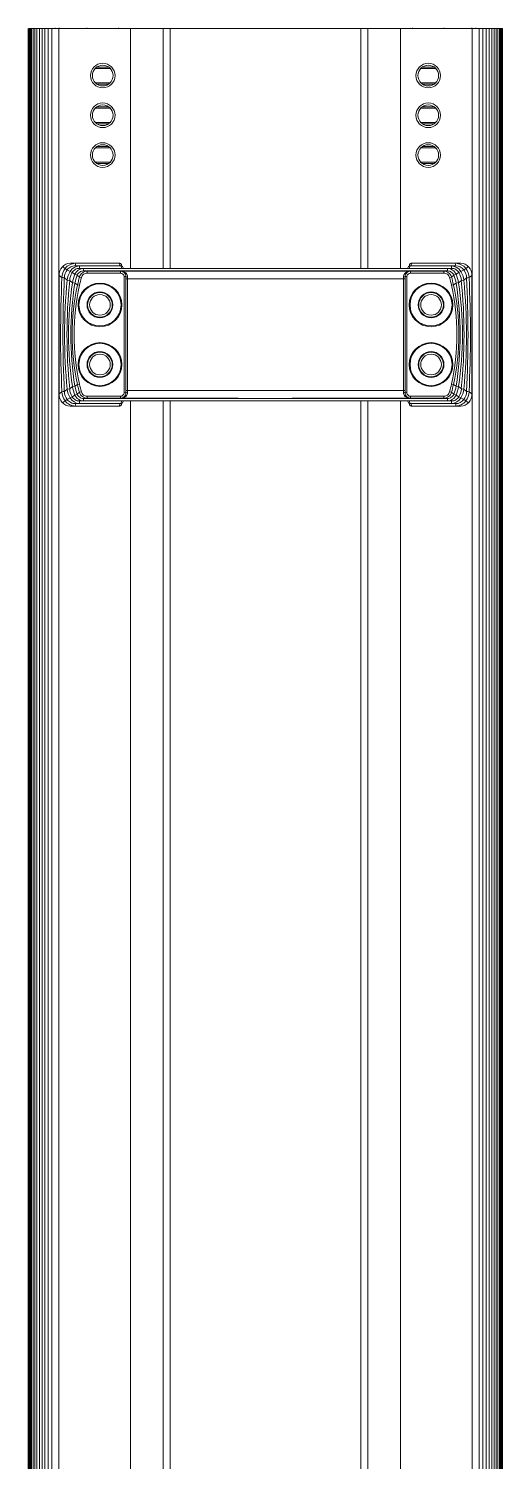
# Model space of a CAD drawing. Header units: millimetres. Extents: x 208114 to 212367, y 170574 to 176275.
# Drawn here: x 210538.6 to 210657.9, y 174094.3 to 174454.8 of the extents above; entities that cross this region are included whole.
import ezdxf

# ---------------------------------------------------------------- set-up
doc = ezdxf.new("R2010")
doc.units = ezdxf.units.MM
doc.header["$LTSCALE"] = 10
doc.layers.add('标注', color=251, linetype='Continuous', lineweight=9)

msp = doc.modelspace()

# ---------------------------------------------------------------- linework, layer by layer
for p, q in [((210538.59, 173740.79), (210538.59, 174454.79)), ((210657.93, 173740.79), (210657.93, 174454.79))]:
    msp.add_line(p, q)
at = {"layer": '标注', "color": 0}
for p, q in [((210538.67, 173740.79), (210538.67, 174454.79)), ((210538.67, 174454.79), (210657.93, 174454.79)), ((210538.82, 173740.79), (210538.82, 174454.79)), ((210539.05, 173740.79), (210539.05, 174454.79)), ((210539.35, 173740.79), (210539.35, 174454.79)), ((210539.73, 173740.79), (210539.73, 174454.79)), ((210540.17, 173740.79), (210540.17, 174454.79)), ((210540.69, 173740.79), (210540.69, 174454.79)), ((210541.29, 173740.79), (210541.29, 174454.79)), ((210541.96, 173740.79), (210541.96, 174454.79)), ((210542.7, 173740.79), (210542.7, 174454.79)), ((210543.51, 173740.79), (210543.51, 174454.79)), ((210544.4, 173740.79), (210544.4, 174454.79)), ((210545.26, 174454.99), (210545.26, 174454.79)), ((210546.18, 173740.79), (210546.18, 174454.79)), ((210546.26, 174454.79), (210546.26, 174454.99)), ((210553.26, 174454.79), (210553.26, 174454.99)), ((210561.26, 174454.79), (210561.26, 174454.99)), ((210564.26, 174394.44), (210564.26, 174454.79)), ((210572.46, 174394.45), (210572.46, 174454.79)), ((210574.26, 174394.45), (210574.26, 174454.79)), ((210622.26, 174394.45), (210622.26, 174454.79)), ((210624.06, 174394.45), (210624.06, 174454.79)), ((210632.26, 174394.44), (210632.26, 174454.79)), ((210635.26, 174454.79), (210635.26, 174454.99)), ((210643.26, 174454.79), (210643.26, 174454.99)), ((210650.26, 174454.79), (210650.26, 174454.99)), ((210650.33, 174454.79), (210650.33, 173740.79)), ((210651.26, 174454.99), (210651.26, 174454.79)), ((210652.12, 173740.79), (210652.12, 174454.79)), ((210653.01, 173740.79), (210653.01, 174454.79)), ((210653.82, 173740.79), (210653.82, 174454.79)), ((210654.56, 173740.79), (210654.56, 174454.79)), ((210655.23, 173740.79), (210655.23, 174454.79)), ((210655.82, 173740.79), (210655.82, 174454.79)), ((210656.34, 173740.79), (210656.34, 174454.79)), ((210656.79, 173740.79), (210656.79, 174454.79)), ((210657.17, 173740.79), (210657.17, 174454.79)), ((210657.47, 173740.79), (210657.47, 174454.79)), ((210657.69, 173740.79), (210657.69, 174454.79)), ((210657.85, 173740.79), (210657.85, 174454.79)), ((210555.38, 174444.78), (210559.13, 174444.78)), ((210555.8, 174445.14), (210558.72, 174445.14)), ((210637.38, 174444.78), (210641.13, 174444.78)), ((210637.8, 174445.14), (210640.72, 174445.14)), ((210559.13, 174441.2), (210555.38, 174441.2)), ((210558.72, 174440.85), (210555.8, 174440.85)), ((210641.13, 174441.2), (210637.38, 174441.2)), ((210640.72, 174440.85), (210637.8, 174440.85)), ((210555.38, 174434.78), (210559.13, 174434.78)), ((210555.8, 174435.14), (210558.72, 174435.14)), ((210637.38, 174434.78), (210641.13, 174434.78)), ((210637.8, 174435.14), (210640.72, 174435.14)), ((210559.13, 174431.2), (210555.38, 174431.2)), ((210558.72, 174430.85), (210555.8, 174430.85)), ((210641.13, 174431.2), (210637.38, 174431.2)), ((210640.72, 174430.85), (210637.8, 174430.85)), ((210555.38, 174424.78), (210559.13, 174424.78)), ((210555.8, 174425.14), (210558.72, 174425.14)), ((210637.38, 174424.78), (210641.13, 174424.78)), ((210637.8, 174425.14), (210640.72, 174425.14)), ((210559.13, 174421.2), (210555.38, 174421.2)), ((210641.13, 174421.2), (210637.38, 174421.2)), ((210558.72, 174420.85), (210555.8, 174420.85)), ((210640.72, 174420.85), (210637.8, 174420.85)), ((210549.08, 174395.79), (210561.07, 174395.79)), ((210549.08, 174395.79), (210550.35, 174395.75)), ((210561.07, 174395.79), (210561.11, 174395.78)), ((210561.07, 174395.79), (210561.5, 174395.75)), ((210561.11, 174395.78), (210561.49, 174395.75)), ((210635.02, 174395.75), (210635.45, 174395.79)), ((210635.03, 174395.75), (210635.4, 174395.78)), ((210635.4, 174395.78), (210635.45, 174395.79)), ((210647.44, 174395.79), (210635.45, 174395.79)), ((210647.44, 174395.79), (210646.17, 174395.75)), ((210546.26, 174362.88), (210546.26, 174392.71)), ((210546.26, 174392.71), (210546.99, 174392.14)), ((210547.14, 174394.92), (210547.83, 174394.47)), ((210548.31, 174394.11), (210547.83, 174394.47)), ((210548.31, 174394.11), (210549.05, 174393.72)), ((210549.57, 174393.42), (210549.05, 174393.72)), ((210549.57, 174393.42), (210550.26, 174392.99)), ((210550.82, 174392.75), (210550.26, 174392.99)), ((210561.5, 174395.75), (210550.35, 174395.75)), ((210561.53, 174395.14), (210550.35, 174395.14)), ((210550.35, 174395.14), (210551.4, 174395.08)), ((210550.82, 174392.75), (210551.4, 174392.29)), ((210551.4, 174394.48), (210551.4, 174395.08)), ((210561.92, 174395.08), (210551.4, 174395.08)), ((210561.95, 174394.48), (210551.4, 174394.48)), ((210551.4, 174394.48), (210552.43, 174394.44)), ((210551.88, 174392.16), (210551.4, 174392.29)), ((210552.33, 174394.44), (210552.43, 174394.44)), ((210552.43, 174394.44), (210644.09, 174394.44)), ((210552.43, 174393.83), (210644.09, 174393.83)), ((210552.43, 174393.83), (210553.36, 174393.8)), ((210553.36, 174393.3), (210553.36, 174393.8)), ((210561.72, 174393.8), (210553.36, 174393.8)), ((210561.72, 174393.3), (210553.36, 174393.3)), ((210561.53, 174395.14), (210561.49, 174395.75)), ((210561.54, 174395.74), (210561.49, 174395.75)), ((210561.62, 174395.14), (210561.54, 174395.14)), ((210561.54, 174395.14), (210561.92, 174395.08)), ((210561.62, 174395.14), (210561.92, 174395.09)), ((210561.63, 174393.81), (210561.72, 174393.81)), ((210561.72, 174393.81), (210561.85, 174393.81)), ((210561.72, 174393.3), (210561.72, 174393.8)), ((210561.84, 174393.79), (210561.92, 174393.78)), ((210561.85, 174393.81), (210561.92, 174393.81)), ((210561.91, 174395.08), (210561.95, 174394.48)), ((210561.99, 174395.08), (210561.91, 174395.08)), ((210561.92, 174393.81), (210562.1, 174393.81)), ((210562.02, 174394.47), (210561.96, 174394.48)), ((210561.96, 174394.48), (210562.17, 174394.45)), ((210562.01, 174395.08), (210561.99, 174395.29)), ((210562.02, 174394.47), (210562.21, 174394.45)), ((210562.44, 174394.45), (210562.21, 174394.45)), ((210562.41, 174394.63), (210562.42, 174394.45)), ((210562.44, 174394.45), (210563.25, 174394.44)), ((210562.62, 174363.19), (210562.62, 174392.39)), ((210562.62, 174392.39), (210563.07, 174392.39)), ((210562.78, 174394.45), (210562.91, 174394.45)), ((210562.95, 174393.06), (210562.85, 174393.21)), ((210562.91, 174394.45), (210563.06, 174394.45)), ((210563.06, 174394.45), (210563.18, 174394.44)), ((210563.18, 174394.44), (210563.25, 174394.44)), ((210634.24, 174394.45), (210633.26, 174394.44)), ((210633.26, 174394.44), (210633.39, 174394.44)), ((210633.9, 174392.39), (210633.45, 174392.39)), ((210633.67, 174393.22), (210633.57, 174393.06)), ((210633.9, 174392.39), (210633.9, 174363.19)), ((210634.09, 174394.45), (210634.11, 174394.63)), ((210634.31, 174394.45), (210634.24, 174394.45)), ((210634.31, 174394.45), (210634.5, 174394.47)), ((210634.31, 174394.45), (210634.35, 174394.45)), ((210634.35, 174394.45), (210634.56, 174394.48)), ((210634.35, 174394.45), (210634.35, 174394.45)), ((210634.53, 174395.29), (210634.51, 174395.08)), ((210634.51, 174394.47), (210634.57, 174394.48)), ((210634.52, 174395.08), (210634.6, 174395.08)), ((210634.57, 174394.48), (210634.61, 174395.08)), ((210634.57, 174394.48), (210645.12, 174394.48)), ((210634.6, 174395.08), (210634.98, 174395.14)), ((210634.6, 174395.09), (210634.9, 174395.14)), ((210645.12, 174395.08), (210634.6, 174395.08)), ((210634.6, 174393.81), (210634.67, 174393.81)), ((210634.6, 174393.78), (210634.67, 174393.79)), ((210634.67, 174393.81), (210634.8, 174393.81)), ((210634.8, 174393.81), (210634.89, 174393.81)), ((210634.8, 174393.3), (210634.8, 174393.8)), ((210643.16, 174393.8), (210634.8, 174393.8)), ((210643.16, 174393.3), (210634.8, 174393.3)), ((210634.9, 174395.14), (210634.99, 174395.14)), ((210634.97, 174395.74), (210635.02, 174395.75)), ((210635.03, 174395.75), (210634.99, 174395.14)), ((210646.17, 174395.14), (210634.99, 174395.14)), ((210646.17, 174395.75), (210635.02, 174395.75)), ((210644.09, 174393.83), (210643.16, 174393.8)), ((210643.16, 174393.3), (210643.16, 174393.8)), ((210645.12, 174394.48), (210644.09, 174394.44)), ((210644.09, 174393.83), (210644.09, 174394.44)), ((210644.64, 174392.16), (210645.11, 174392.29)), ((210645.7, 174392.75), (210645.11, 174392.29)), ((210646.17, 174395.14), (210645.12, 174395.08)), ((210645.12, 174394.48), (210645.12, 174395.08)), ((210645.7, 174392.75), (210646.26, 174392.99)), ((210646.95, 174393.42), (210646.26, 174392.99)), ((210646.95, 174393.42), (210647.47, 174393.72)), ((210648.21, 174394.11), (210647.47, 174393.72)), ((210648.21, 174394.11), (210648.69, 174394.47)), ((210649.38, 174394.92), (210648.69, 174394.47)), ((210650.26, 174392.71), (210649.53, 174392.14)), ((210650.26, 174362.88), (210650.26, 174392.71)), ((210547.59, 174392.12), (210548.33, 174391.52)), ((210548.93, 174391.46), (210548.33, 174391.52)), ((210548.93, 174391.46), (210549.66, 174390.87)), ((210550.26, 174390.78), (210549.66, 174390.88)), ((210550.26, 174390.78), (210550.92, 174390.33)), ((210551.41, 174390.22), (210550.92, 174390.33)), ((210563.05, 174363.78), (210563.05, 174391.81)), ((210563.47, 174391.81), (210563.05, 174391.81)), ((210563.47, 174363.78), (210563.47, 174391.81)), ((210633.04, 174391.81), (210633.04, 174363.78)), ((210633.04, 174391.81), (210633.47, 174391.81)), ((210633.47, 174391.81), (210633.47, 174363.78)), ((210645.11, 174390.22), (210645.6, 174390.33)), ((210646.26, 174390.78), (210645.6, 174390.33)), ((210646.26, 174390.78), (210646.86, 174390.88)), ((210647.59, 174391.46), (210646.86, 174390.87)), ((210647.59, 174391.46), (210648.19, 174391.52)), ((210648.93, 174392.12), (210648.19, 174391.51)), ((210546.26, 174362.88), (210546.99, 174363.44)), ((210547.59, 174363.47), (210548.33, 174364.07)), ((210548.93, 174364.13), (210548.33, 174364.07)), ((210548.93, 174364.13), (210549.66, 174364.71)), ((210550.26, 174364.8), (210549.66, 174364.7)), ((210550.26, 174364.8), (210550.92, 174365.26)), ((210551.41, 174365.36), (210550.92, 174365.26)), ((210551.88, 174363.43), (210551.4, 174363.3)), ((210563.47, 174363.78), (210563.05, 174363.78)), ((210633.04, 174363.78), (210633.47, 174363.78)), ((210644.64, 174363.43), (210645.12, 174363.3)), ((210645.11, 174365.36), (210645.6, 174365.26)), ((210646.26, 174364.8), (210645.6, 174365.26)), ((210646.26, 174364.8), (210646.86, 174364.7)), ((210647.59, 174364.13), (210646.86, 174364.71)), ((210647.59, 174364.13), (210648.19, 174364.07)), ((210648.93, 174363.47), (210648.19, 174364.07)), ((210650.26, 174362.88), (210649.53, 174363.44)), ((210547.14, 174360.67), (210547.83, 174361.11)), ((210548.31, 174361.47), (210547.83, 174361.11)), ((210548.31, 174361.47), (210549.05, 174361.86)), ((210549.57, 174362.16), (210549.05, 174361.86)), ((210549.08, 174359.8), (210550.35, 174359.84)), ((210561.07, 174359.8), (210549.08, 174359.8)), ((210549.57, 174362.17), (210550.26, 174362.6)), ((210550.82, 174362.83), (210550.26, 174362.6)), ((210550.35, 174360.44), (210551.4, 174360.5)), ((210550.35, 174360.44), (210561.53, 174360.44)), ((210550.35, 174359.84), (210561.5, 174359.84)), ((210550.81, 174362.83), (210551.4, 174363.29)), ((210551.4, 174361.11), (210552.43, 174361.15)), ((210551.4, 174361.11), (210551.4, 174360.5)), ((210561.95, 174361.11), (210551.4, 174361.11)), ((210551.4, 174360.5), (210561.92, 174360.5)), ((210552.43, 174361.75), (210553.36, 174361.79)), ((210552.43, 174361.75), (210552.43, 174361.15)), ((210552.43, 174361.75), (210644.09, 174361.75)), ((210644.09, 174361.15), (210552.43, 174361.15)), ((210553.36, 174362.29), (210553.36, 174361.79)), ((210553.36, 174362.29), (210561.72, 174362.29)), ((210553.36, 174361.79), (210561.72, 174361.79)), ((210561.07, 174359.8), (210561.5, 174359.84)), ((210561.11, 174359.8), (210561.07, 174359.8)), ((210561.11, 174359.8), (210561.49, 174359.83)), ((210561.49, 174359.84), (210561.53, 174360.44)), ((210561.55, 174359.84), (210561.5, 174359.84)), ((210561.61, 174360.45), (210561.53, 174360.44)), ((210561.54, 174360.44), (210561.92, 174360.5)), ((210561.62, 174360.45), (210561.92, 174360.49)), ((210561.72, 174361.78), (210561.63, 174361.78)), ((210561.72, 174362.29), (210561.72, 174361.79)), ((210561.85, 174361.78), (210561.72, 174361.78)), ((210561.92, 174361.8), (210561.85, 174361.79)), ((210561.92, 174361.78), (210561.85, 174361.78)), ((210561.95, 174361.11), (210561.91, 174360.5)), ((210561.99, 174360.51), (210561.92, 174360.5)), ((210562.01, 174361.11), (210561.95, 174361.11)), ((210562.17, 174361.13), (210561.96, 174361.11)), ((210561.99, 174360.3), (210562.01, 174360.51)), ((210562.21, 174361.13), (210562.02, 174361.11)), ((210562.21, 174361.13), (210562.17, 174361.13)), ((210562.17, 174361.13), (210562.17, 174361.13)), ((210562.21, 174361.13), (210562.28, 174361.13)), ((210562.28, 174361.13), (210562.42, 174361.13)), ((210562.42, 174361.13), (210562.41, 174360.96)), ((210562.42, 174361.13), (210563.25, 174361.14)), ((210562.62, 174363.19), (210563.07, 174363.19)), ((210562.84, 174362.36), (210562.95, 174362.52)), ((210564.26, 173834.44), (210564.26, 174361.14)), ((210572.46, 173834.45), (210572.46, 174361.14)), ((210574.26, 173834.45), (210574.26, 174361.14)), ((210622.26, 173834.45), (210622.26, 174361.14)), ((210624.06, 173834.45), (210624.06, 174361.14)), ((210632.26, 173834.44), (210632.26, 174361.14)), ((210634.07, 174361.13), (210633.26, 174361.14)), ((210633.29, 174361.14), (210633.26, 174361.14)), ((210633.46, 174361.14), (210633.29, 174361.14)), ((210633.9, 174363.19), (210633.45, 174363.19)), ((210633.58, 174361.14), (210633.46, 174361.14)), ((210633.57, 174362.52), (210633.66, 174362.37)), ((210633.75, 174361.14), (210633.58, 174361.14)), ((210634.07, 174361.13), (210634.31, 174361.13)), ((210634.11, 174360.96), (210634.09, 174361.13)), ((210634.5, 174361.11), (210634.31, 174361.13)), ((210634.56, 174361.11), (210634.35, 174361.13)), ((210634.6, 174361.78), (210634.42, 174361.78)), ((210634.5, 174361.11), (210634.56, 174361.11)), ((210634.51, 174360.5), (210634.53, 174360.3)), ((210634.53, 174360.51), (210634.61, 174360.5)), ((210634.61, 174360.5), (210634.57, 174361.11)), ((210634.57, 174361.11), (210645.12, 174361.11)), ((210634.67, 174361.79), (210634.6, 174361.8)), ((210634.67, 174361.78), (210634.6, 174361.78)), ((210634.6, 174360.5), (210645.12, 174360.5)), ((210634.6, 174360.5), (210634.98, 174360.44)), ((210634.6, 174360.49), (210634.9, 174360.45)), ((210634.8, 174361.78), (210634.67, 174361.78)), ((210634.8, 174362.29), (210634.8, 174361.79)), ((210634.8, 174362.29), (210643.16, 174362.29)), ((210634.8, 174361.79), (210643.16, 174361.79)), ((210634.89, 174361.78), (210634.8, 174361.78)), ((210634.9, 174360.45), (210634.98, 174360.44)), ((210634.98, 174359.84), (210635.03, 174359.84)), ((210634.99, 174360.44), (210635.03, 174359.84)), ((210634.99, 174360.44), (210646.17, 174360.44)), ((210635.02, 174359.84), (210646.17, 174359.84)), ((210635.02, 174359.84), (210635.45, 174359.8)), ((210635.03, 174359.83), (210635.4, 174359.8)), ((210635.45, 174359.8), (210635.4, 174359.8)), ((210635.45, 174359.8), (210647.44, 174359.8)), ((210643.16, 174362.29), (210643.16, 174361.79)), ((210644.09, 174361.75), (210643.16, 174361.79)), ((210644.09, 174361.75), (210644.09, 174361.15)), ((210645.12, 174361.11), (210644.09, 174361.15)), ((210645.7, 174362.83), (210645.11, 174363.29)), ((210645.12, 174361.11), (210645.12, 174360.5)), ((210646.17, 174360.44), (210645.12, 174360.5)), ((210645.7, 174362.83), (210646.26, 174362.6)), ((210647.44, 174359.8), (210646.17, 174359.84)), ((210646.95, 174362.17), (210646.26, 174362.6)), ((210646.95, 174362.17), (210647.47, 174361.86)), ((210648.21, 174361.47), (210647.47, 174361.86)), ((210648.21, 174361.47), (210648.69, 174361.11)), ((210649.38, 174360.67), (210648.69, 174361.11))]:
    msp.add_line(p, q, dxfattribs=at)
for points in [[(210562.85, 174393.21), (210562.71, 174393.38), (210562.55, 174393.52), (210562.36, 174393.64), (210562.16, 174393.72), (210562.1, 174393.74)], [(210634.6, 174393.78), (210634.37, 174393.73), (210634.17, 174393.65), (210633.98, 174393.53), (210633.82, 174393.39), (210633.67, 174393.22)], [(210561.92, 174361.8), (210562.14, 174361.86), (210562.34, 174361.94), (210562.53, 174362.05), (210562.7, 174362.19), (210562.84, 174362.36)], [(210633.66, 174362.37), (210633.8, 174362.21), (210633.97, 174362.06), (210634.16, 174361.95), (210634.36, 174361.86), (210634.42, 174361.84)]]:
    msp.add_lwpolyline(points, dxfattribs=at)
for centre, radius in [((210557.26, 174442.99), 3.1), ((210557.26, 174442.99), 2.6), ((210639.26, 174442.99), 3.1), ((210639.26, 174442.99), 2.6), ((210557.26, 174432.99), 3.1), ((210557.26, 174432.99), 2.6), ((210639.26, 174432.99), 3.1), ((210639.26, 174432.99), 2.6), ((210557.26, 174422.99), 3.1), ((210557.26, 174422.99), 2.6), ((210639.26, 174422.99), 3.1), ((210639.26, 174422.99), 2.6), ((210556.56, 174385.29), 5.5), ((210556.56, 174385.29), 5.3), ((210639.96, 174385.29), 5.5), ((210639.96, 174385.29), 5.3), ((210556.56, 174385.29), 3.25), ((210556.56, 174385.29), 3.1), ((210556.56, 174385.29), 2.6), ((210639.96, 174385.29), 3.25), ((210639.96, 174385.29), 3.1), ((210639.96, 174385.29), 2.6), ((210556.56, 174370.29), 5.5), ((210556.56, 174370.29), 5.3), ((210639.96, 174370.29), 5.5), ((210639.96, 174370.29), 5.3), ((210556.56, 174370.29), 3.25), ((210556.56, 174370.29), 3.1), ((210556.56, 174370.29), 2.6), ((210639.96, 174370.29), 3.25), ((210639.96, 174370.29), 3.1), ((210639.96, 174370.29), 2.6)]:
    msp.add_circle(centre, radius, dxfattribs=at)
for centre, radius, start, end in [((210549.26, 174392.79), 3, 93.4166, 181.6299), ((210647.26, 174392.79), 3, 358.3701, 86.5834), ((210551.4, 174392.36), 2.72, 90.0573, 150.0549), ((210558.94, 174389.38), 9.4, 157.4288, 170.8577), ((210558.88, 174389.39), 8.73, 157.3829, 170.8435), ((210592.36, 174381.21), 42.43, 164.8625, 167.5969), ((210590.77, 174381.59), 40.3, 164.7898, 167.634), ((210809.37, 174430.98), 259.62, 188.0917, 188.2262), ((210561.62, 174391.22), 2.58, 85.6354, 89.6889), ((210561.62, 174392.21), 1.6, 86.4049, 89.4737), ((210561.62, 174392.21), 1.6, 81.7784, 86.4042), ((210561.72, 174392.39), 1.4, 84.6738, 89.9977), ((210561.72, 174392.39), 0.901, 0.0318, 90.0216), ((210561.62, 174391.25), 2.56, 81.5448, 85.6343), ((210561.62, 174392.21), 1.6, 80.5047, 81.731), ((210561.71, 174392.39), 1.41, 81.5924, 84.6778), ((210561.72, 174392.39), 1.4, 74.2422, 81.5923), ((210561.63, 174391.3), 2.51, 77.3429, 81.5509), ((210562.17, 174393.96), 0.492, 86.0022, 90.005), ((210561.64, 174391.37), 2.44, 73.0601, 77.3402), ((210562.41, 174404.24), 9.79, 268.8325, 269.3054), ((210562.74, 174429.78), 35.33, 269.2762, 269.4846), ((210563.49, 174514.66), 120.21, 269.489, 269.6595), ((210563.06, 174393.16), 0.15, 211.4887, 222.0159), ((210631.72, 174703.21), 308.77, 270.3089, 270.4304), ((210634.58, 174391.93), 1.79, 130.1395, 131.1694), ((210634.42, 174392.6), 0.963, 154.7035, 157.2781), ((210634.39, 174392.62), 0.932, 151.6203, 154.7061), ((210633.46, 174393.16), 0.15, 317.9951, 328.4426), ((210634.8, 174392.39), 0.901, 89.9774, 179.9692), ((210634.35, 174393.96), 0.492, 89.9939, 93.5599), ((210634.89, 174391.3), 2.51, 98.4024, 102.3034), ((210634.9, 174391.25), 2.56, 95.1024, 98.408), ((210634.8, 174392.39), 1.41, 97.7023, 98.3026), ((210634.8, 174392.39), 1.41, 95.4113, 97.7027), ((210634.9, 174391.24), 2.57, 94.4239, 95.1044), ((210634.9, 174392.21), 1.6, 95.5383, 98.2679), ((210634.8, 174392.4), 1.4, 90.0056, 95.4167), ((210634.9, 174391.22), 2.59, 90.313, 94.4197), ((210605.75, 174381.59), 40.3, 12.366, 15.2102), ((210604.16, 174381.21), 42.43, 12.4031, 15.1375), ((210645.11, 174392.36), 2.72, 29.9473, 89.9406), ((210637.64, 174389.39), 8.73, 9.1565, 22.6171), ((210646.16, 174392.58), 2.56, 36.7907, 89.7121), ((210637.58, 174389.38), 9.4, 9.1423, 22.5712), ((210843.38, 174377.79), 296.74, 177.2277, 182.7722), ((210844.88, 174377.79), 297.64, 177.2416, 182.7583), ((210684.43, 174377.79), 136.79, 174.2397, 185.7589), ((210684.82, 174377.79), 136.57, 174.2563, 185.7423), ((210631.75, 174377.79), 83.13, 170.948, 189.0524), ((210631.98, 174377.79), 82.75, 170.9664, 189.0335), ((210608.04, 174377.79), 58.48, 167.6236, 192.3765), ((210608.18, 174377.79), 58.12, 167.6525, 192.3475), ((210588.35, 174377.79), 58.11, 347.6511, 12.3488), ((210588.48, 174377.79), 58.47, 347.6222, 12.3777), ((210564.49, 174377.79), 82.8, 350.972, 9.0281), ((210564.72, 174377.79), 83.17, 350.9523, 9.0473), ((210512.05, 174377.79), 136.22, 354.2429, 5.7585), ((210512.52, 174377.79), 136.36, 354.2228, 5.7739), ((210351.82, 174377.79), 297.45, 357.2399, 2.7601), ((210353.27, 174377.79), 296.61, 357.2266, 2.7734), ((210558.94, 174366.21), 9.4, 189.1435, 202.5964), ((210558.88, 174366.19), 8.73, 189.1531, 202.5917), ((210592.46, 174374.4), 42.54, 192.4056, 195.1333), ((210590.81, 174374), 40.34, 192.3666, 195.2008), ((210605.71, 174374), 40.34, 344.7992, 347.6334), ((210604.06, 174374.39), 42.53, 344.8664, 347.5946), ((210637.64, 174366.19), 8.73, 337.4083, 350.8469), ((210637.58, 174366.21), 9.4, 337.4036, 350.8565), ((210549.26, 174362.79), 3, 178.3701, 266.5834), ((210551.4, 174363.22), 2.72, 209.9446, 269.9407), ((210561.62, 174364.36), 2.59, 270.3131, 274.4197), ((210561.72, 174363.19), 0.901, 269.9774, 359.9692), ((210561.72, 174363.19), 1.4, 270.0056, 275.4167), ((210561.62, 174363.37), 1.6, 275.5383, 278.268), ((210561.62, 174364.35), 2.57, 274.4239, 275.1044), ((210561.62, 174364.33), 2.56, 275.1024, 278.408), ((210561.71, 174363.2), 1.41, 275.4113, 277.7027), ((210561.71, 174363.2), 1.41, 277.7024, 278.3027), ((210561.63, 174364.29), 2.51, 278.4024, 282.3034), ((210562.17, 174361.62), 0.492, 269.9939, 273.5609), ((210565.23, 173985.98), 375.17, 90.3014, 90.4208), ((210563.06, 174362.42), 0.15, 137.9951, 148.4426), ((210562.13, 174362.97), 0.932, 331.6203, 334.7061), ((210562.1, 174362.98), 0.963, 334.7035, 337.2781), ((210561.94, 174363.65), 1.79, 310.1395, 311.1694), ((210633.46, 174362.42), 0.15, 31.4887, 42.0159), ((210633.03, 174241.71), 119.43, 89.4889, 89.6583), ((210634.8, 174363.19), 0.901, 180.0318, 270.0216), ((210633.78, 174325.71), 35.42, 89.2769, 89.4851), ((210634.88, 174364.21), 2.44, 253.0601, 257.3402), ((210634.11, 174351.32), 9.81, 88.8331, 89.3063), ((210634.35, 174361.62), 0.492, 266.0018, 270.0049), ((210634.89, 174364.28), 2.51, 257.343, 261.5509), ((210634.8, 174363.19), 1.4, 254.2422, 261.5923), ((210634.9, 174364.34), 2.56, 261.5448, 265.6343), ((210634.8, 174363.2), 1.41, 261.5924, 264.6777), ((210634.9, 174363.37), 1.6, 260.5046, 261.731), ((210634.9, 174363.37), 1.6, 261.7784, 266.4042), ((210634.8, 174363.19), 1.4, 264.6738, 269.9977), ((210634.9, 174364.36), 2.58, 265.6354, 269.6889), ((210634.9, 174363.38), 1.6, 266.4049, 269.4737), ((210645.11, 174363.22), 2.72, 270.0616, 330.0531), ((210646.16, 174363), 2.56, 270.2711, 323.2199), ((210647.26, 174362.79), 3, 273.4166, 1.6299)]:
    msp.add_arc(centre, radius, start, end, dxfattribs=at)
for points in [[(210547.83, 174394.47), (210547.33, 174393.81), (210547.03, 174392.97), (210546.99, 174392.14)], [(210546.99, 174392.14), (210547.19, 174392.17), (210547.39, 174392.14), (210547.59, 174392.12)], [(210548.31, 174394.11), (210547.89, 174393.55), (210547.62, 174392.82), (210547.59, 174392.12)], [(210549.05, 174393.72), (210548.66, 174393.05), (210548.41, 174392.29), (210548.33, 174391.52)], [(210549.57, 174393.42), (210549.22, 174392.82), (210549, 174392.14), (210548.93, 174391.46)], [(210550.35, 174395.75), (210550.37, 174395.55), (210550.37, 174395.34), (210550.35, 174395.14)], [(210562.41, 174394.63), (210562.39, 174394.83), (210562.19, 174395.05), (210561.99, 174395.08)], [(210562.1, 174393.81), (210586.26, 174393.81), (210610.43, 174393.81), (210634.6, 174393.81)], [(210562.93, 174393.09), (210562.75, 174393.4), (210562.43, 174393.65), (210562.1, 174393.74)], [(210563.07, 174393.33), (210562.86, 174393.5), (210562.61, 174393.62), (210562.35, 174393.7)], [(210563.07, 174392.39), (210563.09, 174392.62), (210563.06, 174392.86), (210562.95, 174393.06)], [(210563.05, 174391.81), (210563.05, 174392), (210563.06, 174392.2), (210563.07, 174392.39)], [(210563.35, 174393.04), (210563.27, 174393.15), (210563.17, 174393.24), (210563.07, 174393.33)], [(210563.51, 174392.28), (210563.55, 174392.53), (210563.51, 174392.83), (210563.35, 174393.04)], [(210563.47, 174391.81), (210563.47, 174391.96), (210563.49, 174392.12), (210563.51, 174392.28)], [(210633.17, 174393.04), (210633.01, 174392.83), (210632.97, 174392.53), (210633.01, 174392.28)], [(210633.01, 174392.28), (210633.03, 174392.12), (210633.04, 174391.96), (210633.04, 174391.81)], [(210633.4, 174393.28), (210633.31, 174393.21), (210633.23, 174393.13), (210633.17, 174393.04)], [(210634.36, 174393.75), (210634.02, 174393.68), (210633.69, 174393.53), (210633.42, 174393.3)], [(210633.53, 174392.98), (210633.45, 174392.8), (210633.43, 174392.59), (210633.45, 174392.39)], [(210633.45, 174392.39), (210633.46, 174392.2), (210633.47, 174392), (210633.47, 174391.81)], [(210634.6, 174393.78), (210634.2, 174393.72), (210633.79, 174393.45), (210633.59, 174393.09)], [(210634.11, 174394.63), (210634.12, 174394.83), (210634.32, 174395.05), (210634.52, 174395.08)], [(210646.17, 174395.75), (210646.15, 174395.55), (210646.15, 174395.34), (210646.17, 174395.14)], [(210647.59, 174391.46), (210647.52, 174392.14), (210647.29, 174392.82), (210646.95, 174393.42)], [(210648.19, 174391.51), (210648.11, 174392.28), (210647.86, 174393.05), (210647.47, 174393.72)], [(210649.53, 174392.14), (210649.49, 174392.97), (210649.19, 174393.81), (210648.69, 174394.47)], [(210633.04, 174391.81), (210609.85, 174391.81), (210586.66, 174391.81), (210563.47, 174391.81)], [(210649.53, 174392.14), (210649.33, 174392.13), (210649.13, 174392.1), (210648.93, 174392.12)], [(210546.99, 174363.44), (210547.19, 174363.45), (210547.39, 174363.47), (210547.59, 174363.47)], [(210546.99, 174363.44), (210547.03, 174362.62), (210547.33, 174361.77), (210547.83, 174361.11)], [(210547.59, 174363.47), (210547.62, 174362.76), (210547.88, 174362.04), (210548.31, 174361.47)], [(210548.33, 174364.07), (210548.41, 174363.3), (210548.66, 174362.53), (210549.05, 174361.86)], [(210548.93, 174364.13), (210549, 174363.44), (210549.22, 174362.76), (210549.57, 174362.17)], [(210563.07, 174363.19), (210563.06, 174363.38), (210563.05, 174363.58), (210563.05, 174363.78)], [(210563.47, 174363.78), (210586.66, 174363.77), (210609.85, 174363.77), (210633.04, 174363.78)], [(210563.51, 174363.31), (210563.49, 174363.46), (210563.47, 174363.62), (210563.47, 174363.78)], [(210633.04, 174363.78), (210633.04, 174363.62), (210633.03, 174363.46), (210633.01, 174363.31)], [(210633.47, 174363.78), (210633.47, 174363.58), (210633.46, 174363.38), (210633.45, 174363.19)], [(210646.95, 174362.17), (210647.29, 174362.76), (210647.52, 174363.44), (210647.59, 174364.13)], [(210647.47, 174361.86), (210647.86, 174362.53), (210648.11, 174363.3), (210648.19, 174364.07)], [(210648.21, 174361.47), (210648.63, 174362.04), (210648.9, 174362.76), (210648.93, 174363.47)], [(210648.69, 174361.11), (210649.19, 174361.77), (210649.49, 174362.62), (210649.53, 174363.44)], [(210649.53, 174363.44), (210649.33, 174363.44), (210649.13, 174363.46), (210648.93, 174363.47)], [(210550.35, 174359.84), (210550.37, 174360.04), (210550.36, 174360.24), (210550.35, 174360.44)], [(210561.92, 174361.8), (210562.32, 174361.86), (210562.73, 174362.14), (210562.93, 174362.49)], [(210634.42, 174361.78), (210610.25, 174361.77), (210586.09, 174361.77), (210561.92, 174361.78)], [(210562.41, 174360.96), (210562.39, 174360.75), (210562.2, 174360.54), (210561.99, 174360.51)], [(210562.16, 174361.83), (210562.5, 174361.91), (210562.83, 174362.06), (210563.1, 174362.28)], [(210562.99, 174362.61), (210563.06, 174362.79), (210563.09, 174362.99), (210563.07, 174363.19)], [(210563.12, 174362.3), (210563.2, 174362.37), (210563.28, 174362.46), (210563.35, 174362.55)], [(210563.35, 174362.55), (210563.51, 174362.75), (210563.55, 174363.05), (210563.51, 174363.31)], [(210633.01, 174363.31), (210632.97, 174363.05), (210633.01, 174362.75), (210633.17, 174362.55)], [(210633.17, 174362.55), (210633.25, 174362.44), (210633.35, 174362.34), (210633.45, 174362.26)], [(210633.45, 174363.19), (210633.43, 174362.96), (210633.46, 174362.72), (210633.57, 174362.52)], [(210633.45, 174362.26), (210633.66, 174362.09), (210633.91, 174361.96), (210634.17, 174361.88)], [(210633.59, 174362.49), (210633.76, 174362.18), (210634.08, 174361.94), (210634.42, 174361.84)], [(210634.11, 174360.96), (210634.12, 174360.75), (210634.33, 174360.53), (210634.53, 174360.51)], [(210646.17, 174359.84), (210646.19, 174360.04), (210646.17, 174360.24), (210646.17, 174360.44)]]:
    msp.add_open_spline(points, degree=3, dxfattribs=at)
for points, knots in [([(210550.35, 174395.75), (210549.86, 174395.74), (210548.88, 174395.51), (210548.12, 174394.86), (210547.83, 174394.47)], [0, 0, 0, 0, 0.49992, 1, 1, 1, 1]), ([(210550.35, 174395.14), (210549.96, 174395.14), (210549.17, 174394.95), (210548.54, 174394.43), (210548.31, 174394.11)], [0, 0, 0, 0, 0.499971, 1, 1, 1, 1]), ([(210551.4, 174394.48), (210551.03, 174394.48), (210550.29, 174394.28), (210549.75, 174393.74), (210549.57, 174393.42)], [0, 0, 0, 0, 0.499982, 1, 1, 1, 1]), ([(210552.33, 174394.44), (210551.9, 174394.42), (210551.01, 174394.12), (210550.43, 174393.39), (210550.26, 174392.99)], [0, 0, 0, 0, 0.49989, 1, 1, 1, 1]), ([(210552.42, 174393.83), (210552.08, 174393.83), (210551.4, 174393.62), (210550.95, 174393.06), (210550.82, 174392.75)], [0, 0, 0, 0, 0.499972, 1, 1, 1, 1]), ([(210553.36, 174393.8), (210552.92, 174393.79), (210552.03, 174393.5), (210551.52, 174392.71), (210551.4, 174392.29)], [0, 0, 0, 0, 0.499912, 1, 1, 1, 1]), ([(210553.36, 174393.3), (210553.03, 174393.3), (210552.36, 174393.07), (210551.97, 174392.48), (210551.88, 174392.16)], [0, 0, 0, 0, 0.500087, 1, 1, 1, 1]), ([(210561.99, 174395.29), (210561.98, 174395.4), (210561.88, 174395.63), (210561.65, 174395.73), (210561.54, 174395.74)], [0, 0, 0, 0, 0.494072, 1, 1, 1, 1]), ([(210562.17, 174394.45), (210562.17, 174394.45), (210562.19, 174394.45), (210562.2, 174394.45), (210562.21, 174394.45)], [0, 0, 0, 0, 0.336838, 1, 1, 1, 1]), ([(210563.35, 174393.04), (210563.31, 174393.02), (210563.18, 174392.99), (210563.01, 174392.99), (210562.95, 174393.06)], [0, 0, 0, 0, 0.313647, 1, 1, 1, 1]), ([(210563.51, 174392.28), (210563.46, 174392.28), (210563.32, 174392.31), (210563.16, 174392.34), (210563.07, 174392.39)], [0, 0, 0, 0, 0.303345, 1, 1, 1, 1]), ([(210633.26, 174394.44), (210627.44, 174394.45), (210604.1, 174394.46), (210580.76, 174394.45), (210563.25, 174394.44)], [0, 0, 0, 0, 0.249671, 1, 1, 1, 1]), ([(210633.01, 174392.28), (210633.05, 174392.28), (210633.2, 174392.31), (210633.36, 174392.34), (210633.45, 174392.39)], [0, 0, 0, 0, 0.303345, 1, 1, 1, 1]), ([(210633.17, 174393.04), (210633.21, 174393.02), (210633.33, 174392.99), (210633.5, 174392.99), (210633.57, 174393.06)], [0, 0, 0, 0, 0.313663, 1, 1, 1, 1]), ([(210634.04, 174394.45), (210634.07, 174394.45), (210634.16, 174394.45), (210634.25, 174394.45), (210634.31, 174394.45)], [0, 0, 0, 0, 0.316517, 1, 1, 1, 1]), ([(210634.53, 174395.29), (210634.53, 174395.4), (210634.63, 174395.63), (210634.86, 174395.73), (210634.97, 174395.74)], [0, 0, 0, 0, 0.494392, 1, 1, 1, 1]), ([(210645.11, 174392.29), (210645, 174392.71), (210644.48, 174393.5), (210643.59, 174393.79), (210643.16, 174393.8)], [0, 0, 0, 0, 0.500238, 1, 1, 1, 1]), ([(210644.64, 174392.16), (210644.55, 174392.48), (210644.16, 174393.07), (210643.49, 174393.3), (210643.16, 174393.3)], [0, 0, 0, 0, 0.50012, 1, 1, 1, 1]), ([(210646.26, 174392.99), (210646.08, 174393.4), (210645.47, 174394.16), (210644.54, 174394.44), (210644.09, 174394.44)], [0, 0, 0, 0, 0.500122, 1, 1, 1, 1]), ([(210645.7, 174392.75), (210645.57, 174393.07), (210645.12, 174393.63), (210644.42, 174393.83), (210644.09, 174393.83)], [0, 0, 0, 0, 0.5018, 1, 1, 1, 1]), ([(210646.95, 174393.42), (210646.77, 174393.74), (210646.22, 174394.28), (210645.48, 174394.48), (210645.12, 174394.48)], [0, 0, 0, 0, 0.501183, 1, 1, 1, 1]), ([(210648.69, 174394.47), (210648.4, 174394.86), (210647.63, 174395.51), (210646.65, 174395.74), (210646.17, 174395.75)], [0, 0, 0, 0, 0.500061, 1, 1, 1, 1]), ([(210648.93, 174392.12), (210648.9, 174392.64), (210648.71, 174393.36), (210648.32, 174393.97), (210648.21, 174394.11)], [0, 0, 0, 0, 0.741844, 1, 1, 1, 1]), ([(210551.88, 174363.43), (210551.97, 174363.11), (210552.36, 174362.51), (210553.03, 174362.29), (210553.36, 174362.29)], [0, 0, 0, 0, 0.500219, 1, 1, 1, 1]), ([(210643.16, 174362.29), (210643.49, 174362.29), (210644.16, 174362.51), (210644.55, 174363.11), (210644.64, 174363.43)], [0, 0, 0, 0, 0.5001, 1, 1, 1, 1]), ([(210547.83, 174361.11), (210548.12, 174360.72), (210548.89, 174360.07), (210549.86, 174359.84), (210550.35, 174359.84)], [0, 0, 0, 0, 0.500095, 1, 1, 1, 1]), ([(210548.31, 174361.47), (210548.54, 174361.16), (210549.17, 174360.63), (210549.96, 174360.44), (210550.35, 174360.44)], [0, 0, 0, 0, 0.50003, 1, 1, 1, 1]), ([(210549.57, 174362.16), (210549.75, 174361.85), (210550.29, 174361.3), (210551.03, 174361.11), (210551.4, 174361.11)], [0, 0, 0, 0, 0.500019, 1, 1, 1, 1]), ([(210550.26, 174362.6), (210550.44, 174362.18), (210551.05, 174361.42), (210551.98, 174361.15), (210552.43, 174361.15)], [0, 0, 0, 0, 0.500118, 1, 1, 1, 1]), ([(210550.82, 174362.83), (210550.94, 174362.52), (210551.4, 174361.96), (210552.09, 174361.75), (210552.43, 174361.75)], [0, 0, 0, 0, 0.500031, 1, 1, 1, 1]), ([(210551.4, 174363.29), (210551.52, 174362.87), (210552.03, 174362.09), (210552.93, 174361.79), (210553.36, 174361.79)], [0, 0, 0, 0, 0.500318, 1, 1, 1, 1]), ([(210561.99, 174360.3), (210561.98, 174360.18), (210561.89, 174359.96), (210561.66, 174359.85), (210561.55, 174359.84)], [0, 0, 0, 0, 0.494392, 1, 1, 1, 1]), ([(210562.47, 174361.13), (210562.44, 174361.13), (210562.36, 174361.13), (210562.27, 174361.13), (210562.21, 174361.13)], [0, 0, 0, 0, 0.316374, 1, 1, 1, 1]), ([(210563.35, 174362.55), (210563.31, 174362.56), (210563.18, 174362.6), (210563.01, 174362.59), (210562.95, 174362.52)], [0, 0, 0, 0, 0.313663, 1, 1, 1, 1]), ([(210563.51, 174363.31), (210563.46, 174363.3), (210563.32, 174363.28), (210563.16, 174363.25), (210563.07, 174363.19)], [0, 0, 0, 0, 0.303345, 1, 1, 1, 1]), ([(210633.26, 174361.14), (210627.44, 174361.14), (210604.1, 174361.13), (210580.76, 174361.13), (210563.25, 174361.14)], [0, 0, 0, 0, 0.249671, 1, 1, 1, 1]), ([(210633.01, 174363.31), (210633.05, 174363.3), (210633.2, 174363.28), (210633.36, 174363.25), (210633.45, 174363.19)], [0, 0, 0, 0, 0.303345, 1, 1, 1, 1]), ([(210633.17, 174362.55), (210633.21, 174362.56), (210633.33, 174362.6), (210633.5, 174362.59), (210633.57, 174362.52)], [0, 0, 0, 0, 0.313647, 1, 1, 1, 1]), ([(210634.35, 174361.13), (210634.34, 174361.13), (210634.33, 174361.13), (210634.32, 174361.13), (210634.31, 174361.13)], [0, 0, 0, 0, 0.336832, 1, 1, 1, 1]), ([(210634.53, 174360.3), (210634.53, 174360.18), (210634.63, 174359.95), (210634.86, 174359.85), (210634.98, 174359.84)], [0, 0, 0, 0, 0.494072, 1, 1, 1, 1]), ([(210643.16, 174361.79), (210643.59, 174361.79), (210644.48, 174362.09), (210645, 174362.87), (210645.11, 174363.29)], [0, 0, 0, 0, 0.499927, 1, 1, 1, 1]), ([(210644.09, 174361.75), (210644.43, 174361.75), (210645.12, 174361.96), (210645.57, 174362.52), (210645.7, 174362.83)], [0, 0, 0, 0, 0.498685, 1, 1, 1, 1]), ([(210644.09, 174361.15), (210644.54, 174361.15), (210645.47, 174361.42), (210646.08, 174362.18), (210646.26, 174362.6)], [0, 0, 0, 0, 0.499885, 1, 1, 1, 1]), ([(210645.12, 174361.11), (210645.48, 174361.11), (210646.22, 174361.3), (210646.77, 174361.85), (210646.95, 174362.16)], [0, 0, 0, 0, 0.499149, 1, 1, 1, 1]), ([(210646.17, 174359.84), (210646.65, 174359.84), (210647.63, 174360.07), (210648.4, 174360.72), (210648.69, 174361.11)], [0, 0, 0, 0, 0.499936, 1, 1, 1, 1])]:
    msp.add_open_spline(points, degree=3, knots=knots, dxfattribs=at)

doc.saveas('drawing.dxf')
